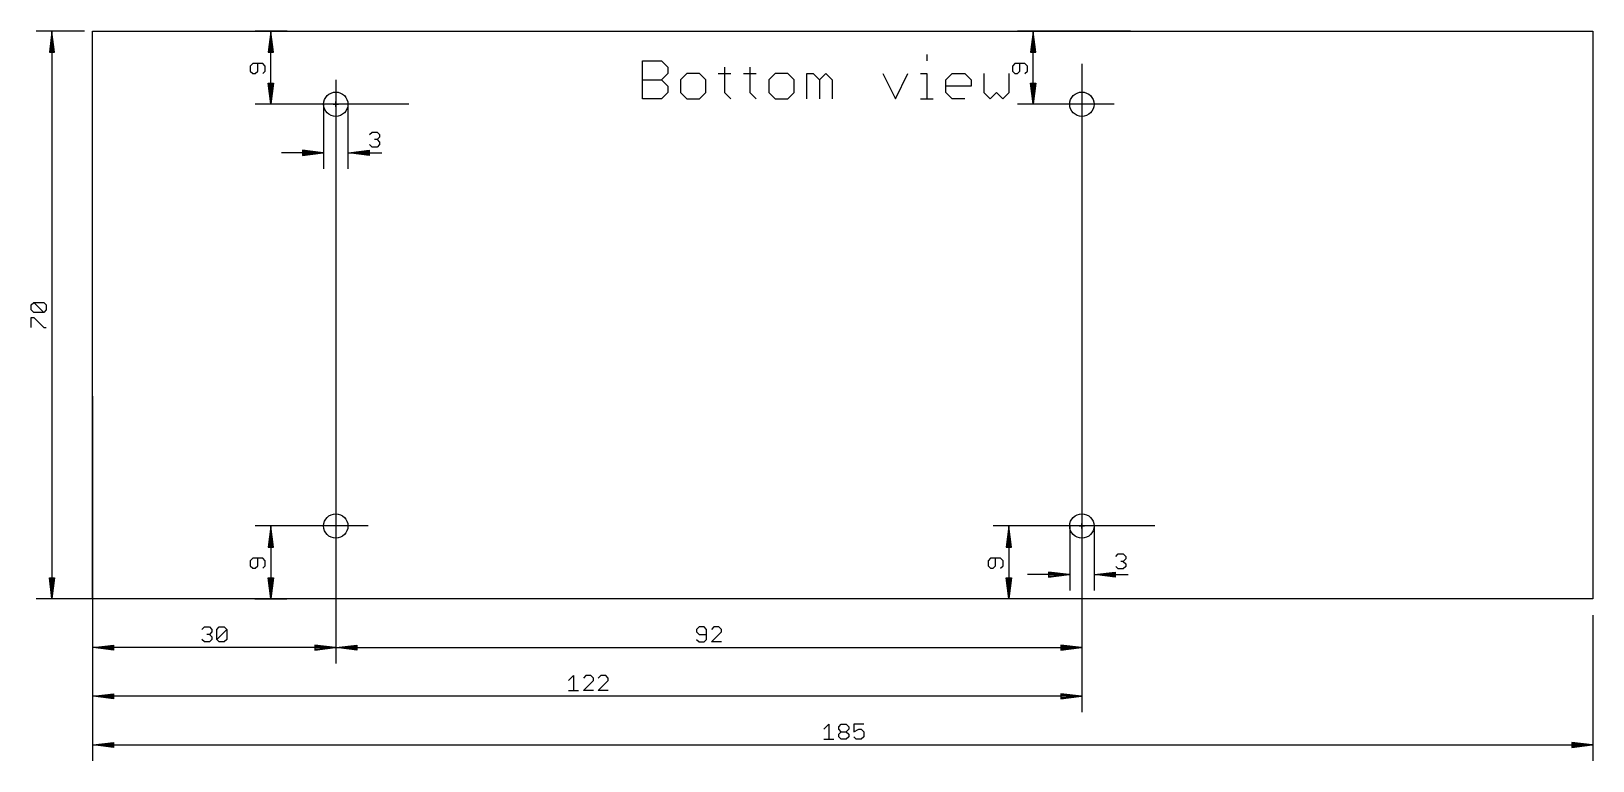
# Model space of a CAD drawing. Extents: x -8 to 185, y -20 to 70.
import ezdxf

# ---------------------------------------------------------------- set-up
doc = ezdxf.new("R2010")
doc.units = 0
doc.layers.add('20', color=7, linetype='CONTINUOUS')
doc.layers.add('47', color=2, linetype='CONTINUOUS')

msp = doc.modelspace()

# ---------------------------------------------------------------- linework, layer by layer
at = {"layer": '20'}
for p, q in [((0, 70), (185, 70)), ((0, 0), (0, 70)), ((185, 70), (185, 0)), ((185, 0), (0, 0))]:
    msp.add_line(p, q, dxfattribs=at)
for centre in [(30, 61), (122, 61), (30, 9), (122, 9)]:
    msp.add_circle(centre, 1.5, dxfattribs=at)
at = {"layer": '47'}
for p, q in [((-1, 70), (-6.95, 70)), ((-5, 69.935), (-5.3192, 67.4)), ((-5, 69.935), (-5.26, 67.4)), ((-5, 69.935), (-5.13, 67.4)), ((-5, 69.935), (-5, 0.065)), ((-4.6808, 67.4), (-5, 69.935)), ((-4.87, 67.4), (-5, 69.935)), ((-4.74, 67.4), (-5, 69.935)), ((24, 70), (20.05, 70)), ((22, 69.935), (21.6808, 67.4)), ((22, 69.935), (21.74, 67.4)), ((22, 69.935), (21.87, 67.4)), ((22, 61.065), (22, 69.935)), ((22.3192, 67.4), (22, 69.935)), ((22.13, 67.4), (22, 69.935)), ((22.26, 67.4), (22, 69.935)), ((128, 70), (114.05, 70)), ((116, 69.935), (115.6808, 67.4)), ((116, 69.935), (115.74, 67.4)), ((116, 69.935), (115.87, 67.4)), ((116, 61.065), (116, 69.935)), ((116.3192, 67.4), (116, 69.935)), ((116.13, 67.4), (116, 69.935)), ((116.26, 67.4), (116, 69.935)), ((-5.3192, 67.4), (-4.6808, 67.4)), ((21.6808, 67.4), (22.3192, 67.4)), ((115.6808, 67.4), (116.3192, 67.4)), ((19.7528, 66.0146), (19.4446, 65.7064)), ((19.4446, 65.7064), (19.4446, 65.09)), ((20.9856, 66.0146), (19.7528, 66.0146)), ((20.3692, 65.09), (20.3692, 66.0146)), ((21.2938, 65.7064), (20.9856, 66.0146)), ((21.2938, 65.09), (21.2938, 65.7064)), ((67.8152, 61.6632), (67.8152, 66.3408)), ((67.8152, 66.3408), (70.154, 66.3408)), ((70.154, 66.3408), (70.9336, 65.5612)), ((70.9336, 65.5612), (70.9336, 64.7816)), ((77.95, 65.5612), (77.95, 62.4428)), ((81.0684, 65.5612), (81.0684, 62.4428)), ((102.8972, 67.1204), (102.8972, 66.3408)), ((113.7528, 66.0146), (113.4446, 65.7064)), ((113.4446, 65.7064), (113.4446, 65.09)), ((114.9856, 66.0146), (113.7528, 66.0146)), ((114.3692, 65.09), (114.3692, 66.0146)), ((115.2938, 65.7064), (114.9856, 66.0146)), ((115.2938, 65.09), (115.2938, 65.7064)), ((122, 66), (122, -13.95)), ((19.4446, 65.09), (19.7528, 64.7818)), ((19.7528, 64.7818), (20.061, 64.7818)), ((20.061, 64.7818), (20.3692, 65.09)), ((20.9856, 64.7818), (21.2938, 65.09)), ((22, 61.065), (21.6808, 63.6)), ((21.6808, 63.6), (22.3192, 63.6)), ((22, 61.065), (21.74, 63.6)), ((22, 61.065), (21.87, 63.6)), ((22.3192, 63.6), (22, 61.065)), ((22.13, 63.6), (22, 61.065)), ((22.26, 63.6), (22, 61.065)), ((30, 64), (30, -7.95)), ((67.8152, 64.002), (70.154, 64.002)), ((70.9336, 64.7816), (70.154, 64.002)), ((70.154, 64.002), (70.9336, 63.2224)), ((73.2724, 64.7816), (72.4928, 64.002)), ((72.4928, 64.002), (72.4928, 62.4428)), ((74.8316, 64.7816), (73.2724, 64.7816)), ((75.6112, 64.002), (74.8316, 64.7816)), ((75.6112, 62.4428), (75.6112, 64.002)), ((77.1704, 64.7816), (78.7296, 64.7816)), ((80.2888, 64.7816), (81.848, 64.7816)), ((84.1868, 64.7816), (83.4072, 64.002)), ((83.4072, 64.002), (83.4072, 62.4428)), ((85.746, 64.7816), (84.1868, 64.7816)), ((86.5256, 64.002), (85.746, 64.7816)), ((86.5256, 62.4428), (86.5256, 64.002)), ((88.0848, 61.6632), (88.0848, 64.7816)), ((88.0848, 64.7816), (88.8644, 64.7816)), ((88.8644, 64.7816), (89.644, 64.002)), ((89.644, 64.002), (90.4236, 64.7816)), ((89.644, 64.002), (89.644, 61.6632)), ((90.4236, 64.7816), (91.2032, 64.002)), ((91.2032, 64.002), (91.2032, 61.6632)), ((97.44, 64.7816), (98.9992, 61.6632)), ((98.9992, 61.6632), (100.5584, 64.7816)), ((102.1176, 64.7816), (102.8972, 64.7816)), ((102.8972, 64.7816), (102.8972, 61.6632)), ((105.236, 64.002), (106.0156, 64.7816)), ((105.236, 62.4428), (105.236, 64.002)), ((106.0156, 64.7816), (107.5748, 64.7816)), ((107.5748, 64.7816), (108.3544, 64.002)), ((108.3544, 64.002), (108.3544, 63.2224)), ((109.9136, 64.7816), (109.9136, 62.4428)), ((113.032, 62.4428), (113.032, 64.7816)), ((113.4446, 65.09), (113.7528, 64.7818)), ((113.7528, 64.7818), (114.061, 64.7818)), ((114.061, 64.7818), (114.3692, 65.09)), ((114.9856, 64.7818), (115.2938, 65.09)), ((116, 61.065), (115.6808, 63.6)), ((115.6808, 63.6), (116.3192, 63.6)), ((116, 61.065), (115.74, 63.6)), ((116, 61.065), (115.87, 63.6)), ((116.3192, 63.6), (116, 61.065)), ((116.13, 63.6), (116, 61.065)), ((116.26, 63.6), (116, 61.065)), ((70.154, 61.6632), (67.8152, 61.6632)), ((70.9336, 62.4428), (70.154, 61.6632)), ((70.9336, 63.2224), (70.9336, 62.4428)), ((72.4928, 62.4428), (73.2724, 61.6632)), ((73.2724, 61.6632), (74.8316, 61.6632)), ((74.8316, 61.6632), (75.6112, 62.4428)), ((77.95, 62.4428), (78.7296, 61.6632)), ((81.0684, 62.4428), (81.848, 61.6632)), ((83.4072, 62.4428), (84.1868, 61.6632)), ((84.1868, 61.6632), (85.746, 61.6632)), ((85.746, 61.6632), (86.5256, 62.4428)), ((102.1176, 61.6632), (103.6768, 61.6632)), ((108.3544, 63.2224), (105.236, 63.2224)), ((106.0156, 61.6632), (105.236, 62.4428)), ((107.5748, 61.6632), (106.0156, 61.6632)), ((109.9136, 62.4428), (110.6932, 61.6632)), ((110.6932, 61.6632), (111.4728, 62.4428)), ((111.4728, 62.4428), (112.2524, 61.6632)), ((112.2524, 61.6632), (113.032, 62.4428)), ((39, 61), (20.05, 61)), ((28.5, 61), (28.5, 53.05)), ((29.6808, 61), (30.3192, 61)), ((30, 60.6808), (30, 61.3192)), ((31.5, 61), (31.5, 53.05)), ((126, 61), (114.05, 61)), ((34.1762, 57.2472), (34.4844, 57.5554)), ((34.4844, 55.7062), (34.1762, 56.0144)), ((34.4844, 57.5554), (35.1008, 57.5554)), ((35.1008, 56.6308), (34.7926, 56.6308)), ((35.1008, 57.5554), (35.409, 57.2472)), ((35.409, 56.939), (35.1008, 56.6308)), ((35.1008, 56.6308), (35.409, 56.3226)), ((35.409, 56.0144), (35.1008, 55.7062)), ((35.409, 57.2472), (35.409, 56.939)), ((35.409, 56.3226), (35.409, 56.0144)), ((28.435, 55), (23.3, 55)), ((28.435, 55), (25.9, 55.3192)), ((25.9, 55.3192), (25.9, 54.6808)), ((28.435, 55), (25.9, 55.26)), ((28.435, 55), (25.9, 55.13)), ((25.9, 54.6808), (28.435, 55)), ((25.9, 54.87), (28.435, 55)), ((25.9, 54.74), (28.435, 55)), ((31.565, 55), (34.1, 55.3192)), ((31.565, 55), (34.1, 55.26)), ((31.565, 55), (34.1, 55.13)), ((31.565, 55), (35.6888, 55)), ((34.1, 54.6808), (31.565, 55)), ((34.1, 54.87), (31.565, 55)), ((34.1, 54.74), (31.565, 55)), ((34.1, 55.3192), (34.1, 54.6808)), ((35.1008, 55.7062), (34.4844, 55.7062)), ((-7.5554, 36.2491), (-7.2472, 36.5573)), ((-7.5554, 35.6327), (-7.5554, 36.2491)), ((-7.2472, 35.3245), (-7.5554, 35.6327)), ((-7.5554, 33.4829), (-7.5554, 34.7157)), ((-7.5554, 34.7157), (-7.2472, 34.7157)), ((-7.2472, 36.5573), (-6.0144, 36.5573)), ((-6.0144, 35.3245), (-7.2472, 36.5573)), ((-6.0144, 35.3245), (-7.2472, 35.3245)), ((-7.2472, 34.7157), (-6.0144, 33.4829)), ((-6.0144, 36.5573), (-5.7062, 36.2491)), ((-5.7062, 35.6327), (-6.0144, 35.3245)), ((-5.7062, 36.2491), (-5.7062, 35.6327)), ((-6.0144, 33.4829), (-5.7062, 33.4829)), ((0, 25), (0, -7.95)), ((122, 12), (122, -7.95)), ((34, 9), (20.05, 9)), ((22, 8.935), (21.6808, 6.4)), ((22, 8.935), (21.74, 6.4)), ((22, 8.935), (21.87, 6.4)), ((22, 8.935), (22, 0.065)), ((22.3192, 6.4), (22, 8.935)), ((22.13, 6.4), (22, 8.935)), ((22.26, 6.4), (22, 8.935)), ((131, 9), (111.05, 9)), ((113, 8.935), (112.6808, 6.4)), ((113, 8.935), (112.74, 6.4)), ((113, 8.935), (112.87, 6.4)), ((113, 8.935), (113, 0.065)), ((113.3192, 6.4), (113, 8.935)), ((113.13, 6.4), (113, 8.935)), ((113.26, 6.4), (113, 8.935)), ((120.5, 9), (120.5, 1.05)), ((121.6808, 9), (122.3192, 9)), ((122, 8.6808), (122, 9.3192)), ((123.5, 9), (123.5, 1.05)), ((21.6808, 6.4), (22.3192, 6.4)), ((30, 6), (30, -7.95)), ((112.6808, 6.4), (113.3192, 6.4)), ((19.7528, 5.0146), (19.4446, 4.7064)), ((19.4446, 4.7064), (19.4446, 4.09)), ((19.4446, 4.09), (19.7528, 3.7818)), ((20.9856, 5.0146), (19.7528, 5.0146)), ((20.061, 3.7818), (20.3692, 4.09)), ((20.3692, 4.09), (20.3692, 5.0146)), ((21.2938, 4.7064), (20.9856, 5.0146)), ((20.9856, 3.7818), (21.2938, 4.09)), ((21.2938, 4.09), (21.2938, 4.7064)), ((110.7528, 5.0146), (110.4446, 4.7064)), ((110.4446, 4.7064), (110.4446, 4.09)), ((110.4446, 4.09), (110.7528, 3.7818)), ((111.9856, 5.0146), (110.7528, 5.0146)), ((111.061, 3.7818), (111.3692, 4.09)), ((111.3692, 4.09), (111.3692, 5.0146)), ((112.2938, 4.7064), (111.9856, 5.0146)), ((111.9856, 3.7818), (112.2938, 4.09)), ((112.2938, 4.09), (112.2938, 4.7064)), ((126.1762, 5.2472), (126.4844, 5.5554)), ((126.4844, 3.7062), (126.1762, 4.0144)), ((126.4844, 5.5554), (127.1008, 5.5554)), ((127.1008, 4.6308), (126.7926, 4.6308)), ((127.1008, 5.5554), (127.409, 5.2472)), ((127.409, 4.939), (127.1008, 4.6308)), ((127.1008, 4.6308), (127.409, 4.3226)), ((127.409, 4.0144), (127.1008, 3.7062)), ((127.409, 5.2472), (127.409, 4.939)), ((127.409, 4.3226), (127.409, 4.0144)), ((-5, 0.065), (-5.3192, 2.6)), ((-5.3192, 2.6), (-4.6808, 2.6)), ((-5, 0.065), (-5.26, 2.6)), ((-5, 0.065), (-5.13, 2.6)), ((-4.6808, 2.6), (-5, 0.065)), ((-4.87, 2.6), (-5, 0.065)), ((-4.74, 2.6), (-5, 0.065)), ((19.7528, 3.7818), (20.061, 3.7818)), ((22, 0.065), (21.6808, 2.6)), ((21.6808, 2.6), (22.3192, 2.6)), ((22, 0.065), (21.74, 2.6)), ((22, 0.065), (21.87, 2.6)), ((22.3192, 2.6), (22, 0.065)), ((22.13, 2.6), (22, 0.065)), ((22.26, 2.6), (22, 0.065)), ((110.7528, 3.7818), (111.061, 3.7818)), ((113, 0.065), (112.6808, 2.6)), ((112.6808, 2.6), (113.3192, 2.6)), ((113, 0.065), (112.74, 2.6)), ((113, 0.065), (112.87, 2.6)), ((113.3192, 2.6), (113, 0.065)), ((113.13, 2.6), (113, 0.065)), ((113.26, 2.6), (113, 0.065)), ((120.435, 3), (115.3, 3)), ((120.435, 3), (117.9, 3.3192)), ((117.9, 3.3192), (117.9, 2.6808)), ((120.435, 3), (117.9, 3.26)), ((120.435, 3), (117.9, 3.13)), ((117.9, 2.6808), (120.435, 3)), ((117.9, 2.87), (120.435, 3)), ((117.9, 2.74), (120.435, 3)), ((123.565, 3), (126.1, 3.3192)), ((123.565, 3), (126.1, 3.26)), ((123.565, 3), (126.1, 3.13)), ((123.565, 3), (127.6888, 3)), ((126.1, 2.6808), (123.565, 3)), ((126.1, 2.87), (123.565, 3)), ((126.1, 2.74), (123.565, 3)), ((126.1, 3.3192), (126.1, 2.6808)), ((127.1008, 3.7062), (126.4844, 3.7062)), ((0, 0), (-6.95, 0)), ((0, 0), (0, -19.95)), ((20, 0), (23.95, 0)), ((115, 0), (111.05, 0)), ((13.4829, -3.7528), (13.7911, -3.4446)), ((13.7911, -3.4446), (14.4075, -3.4446)), ((14.4075, -3.4446), (14.7157, -3.7528)), ((14.7157, -3.7528), (14.7157, -4.061)), ((15.3245, -3.7528), (15.6327, -3.4446)), ((15.3245, -4.9856), (15.3245, -3.7528)), ((15.3245, -4.9856), (16.5573, -3.7528)), ((15.6327, -3.4446), (16.2491, -3.4446)), ((16.2491, -3.4446), (16.5573, -3.7528)), ((16.5573, -3.7528), (16.5573, -4.9856)), ((74.7911, -3.4446), (74.4829, -3.7528)), ((74.4829, -3.7528), (74.4829, -4.061)), ((75.4075, -3.4446), (74.7911, -3.4446)), ((75.7157, -3.7528), (75.4075, -3.4446)), ((75.7157, -4.9856), (75.7157, -3.7528)), ((76.6327, -3.4446), (76.3245, -3.7528)), ((77.2491, -3.4446), (76.6327, -3.4446)), ((77.5573, -3.7528), (77.2491, -3.4446)), ((77.5573, -4.061), (77.5573, -3.7528)), ((185, -2), (185, -19.95)), ((0.065, -6), (2.6, -5.6808)), ((0.065, -6), (2.6, -5.74)), ((2.6, -5.6808), (2.6, -6.3192)), ((13.7911, -5.2938), (13.4829, -4.9856)), ((14.4075, -5.2938), (13.7911, -5.2938)), ((14.4075, -4.3692), (14.0993, -4.3692)), ((14.7157, -4.061), (14.4075, -4.3692)), ((14.4075, -4.3692), (14.7157, -4.6774)), ((14.7157, -4.9856), (14.4075, -5.2938)), ((14.7157, -4.6774), (14.7157, -4.9856)), ((15.6327, -5.2938), (15.3245, -4.9856)), ((16.2491, -5.2938), (15.6327, -5.2938)), ((16.5573, -4.9856), (16.2491, -5.2938)), ((29.935, -6), (27.4, -5.6808)), ((27.4, -5.6808), (27.4, -6.3192)), ((29.935, -6), (27.4, -5.74)), ((30.065, -6), (32.6, -5.6808)), ((30.065, -6), (32.6, -5.74)), ((32.6, -5.6808), (32.6, -6.3192)), ((74.4829, -4.061), (74.7911, -4.3692)), ((74.4829, -4.9856), (74.7911, -5.2938)), ((74.7911, -4.3692), (75.7157, -4.3692)), ((74.7911, -5.2938), (75.4075, -5.2938)), ((75.4075, -5.2938), (75.7157, -4.9856)), ((76.3245, -5.2938), (77.5573, -4.061)), ((77.5573, -5.2938), (76.3245, -5.2938)), ((121.935, -6), (119.4, -5.6808)), ((119.4, -5.6808), (119.4, -6.3192)), ((121.935, -6), (119.4, -5.74)), ((0.065, -6), (2.6, -5.87)), ((29.935, -6), (0.065, -6)), ((2.6, -6.3192), (0.065, -6)), ((2.6, -6.13), (0.065, -6)), ((2.6, -6.26), (0.065, -6)), ((29.935, -6), (27.4, -5.87)), ((27.4, -6.3192), (29.935, -6)), ((27.4, -6.13), (29.935, -6)), ((27.4, -6.26), (29.935, -6)), ((30.065, -6), (32.6, -5.87)), ((30.065, -6), (121.935, -6)), ((32.6, -6.3192), (30.065, -6)), ((32.6, -6.13), (30.065, -6)), ((32.6, -6.26), (30.065, -6)), ((121.935, -6), (119.4, -5.87)), ((119.4, -6.3192), (121.935, -6)), ((119.4, -6.13), (121.935, -6)), ((119.4, -6.26), (121.935, -6)), ((0, -9), (0, -13.95)), ((58.6885, -10.061), (59.3049, -9.4446)), ((59.3049, -9.4446), (59.3049, -11.2938)), ((60.8383, -9.4446), (60.5301, -9.7528)), ((61.4547, -9.4446), (60.8383, -9.4446)), ((61.7629, -9.7528), (61.4547, -9.4446)), ((62.6799, -9.4446), (62.3717, -9.7528)), ((63.2963, -9.4446), (62.6799, -9.4446)), ((63.6045, -9.7528), (63.2963, -9.4446)), ((58.6885, -11.2938), (59.9213, -11.2938)), ((60.5301, -11.2938), (61.7629, -10.061)), ((61.7629, -11.2938), (60.5301, -11.2938)), ((61.7629, -10.061), (61.7629, -9.7528)), ((62.3717, -11.2938), (63.6045, -10.061)), ((63.6045, -11.2938), (62.3717, -11.2938)), ((63.6045, -10.061), (63.6045, -9.7528)), ((0.065, -12), (2.6, -11.6808)), ((0.065, -12), (2.6, -11.74)), ((0.065, -12), (2.6, -11.87)), ((121.935, -12), (0.065, -12)), ((2.6, -12.3192), (0.065, -12)), ((2.6, -12.13), (0.065, -12)), ((2.6, -12.26), (0.065, -12)), ((2.6, -11.6808), (2.6, -12.3192)), ((121.935, -12), (119.4, -11.6808)), ((119.4, -11.6808), (119.4, -12.3192)), ((121.935, -12), (119.4, -11.74)), ((121.935, -12), (119.4, -11.87)), ((119.4, -12.3192), (121.935, -12)), ((119.4, -12.13), (121.935, -12)), ((119.4, -12.26), (121.935, -12)), ((90.1885, -16.061), (90.8049, -15.4446)), ((90.1885, -17.2938), (91.4213, -17.2938)), ((90.8049, -15.4446), (90.8049, -17.2938)), ((92.0301, -15.7528), (92.3383, -15.4446)), ((92.0301, -16.061), (92.0301, -15.7528)), ((92.3383, -16.3692), (92.0301, -16.061)), ((92.0301, -16.6774), (92.3383, -16.3692)), ((92.0301, -16.9856), (92.0301, -16.6774)), ((92.3383, -17.2938), (92.0301, -16.9856)), ((92.3383, -15.4446), (92.9547, -15.4446)), ((92.3383, -16.3692), (92.9547, -16.3692)), ((92.9547, -17.2938), (92.3383, -17.2938)), ((92.9547, -15.4446), (93.2629, -15.7528)), ((93.2629, -16.061), (92.9547, -16.3692)), ((92.9547, -16.3692), (93.2629, -16.6774)), ((93.2629, -16.9856), (92.9547, -17.2938)), ((93.2629, -15.7528), (93.2629, -16.061)), ((93.2629, -16.6774), (93.2629, -16.9856)), ((95.1045, -15.4446), (93.8717, -15.4446)), ((93.8717, -15.4446), (93.8717, -16.3692)), ((93.8717, -16.3692), (94.4881, -16.061)), ((94.1799, -17.2938), (93.8717, -16.9856)), ((94.7963, -17.2938), (94.1799, -17.2938)), ((94.4881, -16.061), (94.7963, -16.061)), ((94.7963, -16.061), (95.1045, -16.3692)), ((95.1045, -16.9856), (94.7963, -17.2938)), ((95.1045, -16.3692), (95.1045, -16.9856)), ((0.065, -18), (2.6, -17.6808)), ((0.065, -18), (2.6, -17.74)), ((0.065, -18), (2.6, -17.87)), ((0.065, -18), (184.935, -18)), ((2.6, -18.3192), (0.065, -18)), ((2.6, -18.13), (0.065, -18)), ((2.6, -18.26), (0.065, -18)), ((2.6, -17.6808), (2.6, -18.3192)), ((184.935, -18), (182.4, -17.6808)), ((182.4, -17.6808), (182.4, -18.3192)), ((184.935, -18), (182.4, -17.74)), ((184.935, -18), (182.4, -17.87)), ((182.4, -18.3192), (184.935, -18)), ((182.4, -18.13), (184.935, -18)), ((182.4, -18.26), (184.935, -18))]:
    msp.add_line(p, q, dxfattribs=at)

doc.saveas('drawing.dxf')
